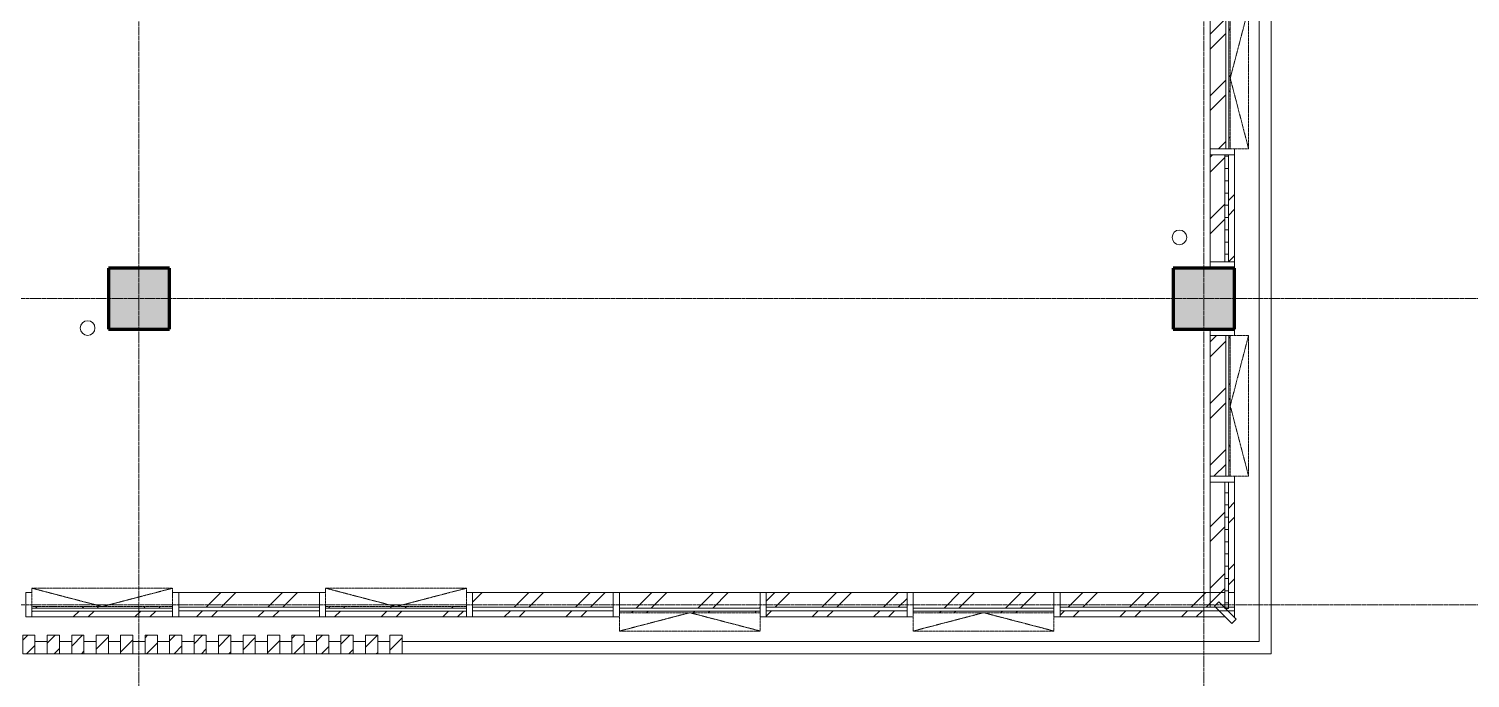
# Model space of a CAD drawing. Header units: millimetres. Extents: x 147592 to 208617, y -27981 to 8299.
# Drawn here: x 181800 to 193575, y -20500 to -15196 of the extents above; entities that cross this region are included whole.
import ezdxf

# ---------------------------------------------------------------- set-up
doc = ezdxf.new("R2010")
doc.units = ezdxf.units.MM
doc.linetypes.add('TJ Dash', pattern=[1.6, 1, -0.6])
doc.linetypes.add('轴网线', pattern=[22.24, 12.7, -3.18, 3.18, -3.18])
for name, color, linetype, lineweight in [('A-DETL-____-OTLN', 7, 'Continuous', 5), ('A-DETL-GENF-OTLN', 7, 'Continuous', 5), ('A-GLAZ-CURT-MCUT', 7, 'Continuous', 5), ('A-GLAZ-CURT-OTLN', 7, 'Continuous', 5), ('A-GLAZ-CWMG-MCUT', 7, 'Continuous', 13), ('A-GLAZ-CWMG-OTLN', 7, 'Continuous', 5), ('A-WALL-____-OTLN', 7, 'Continuous', 13), ('Q-SPCQ-____-OTLN', 7, 'Continuous', 5), ('S-GRID-____-OTLN', 7, 'Continuous', 5)]:
    doc.layers.add(name, color=color, linetype=linetype, lineweight=lineweight)
doc.layers.add('A-FLOR-____-OTLN', color=7, linetype='Continuous', lineweight=13, true_color=0x007f00)
doc.layers.add('A-GLAZ-____-OTLN', color=7, linetype='Continuous', lineweight=13, true_color=0x00007f)
pattern_1 = [(45, (0, 0), (-251.4472, 251.4472), []), (45, (0, 381), (-251.4472, 251.4472), [])]

# ---------------------------------------------------------------- blocks, each defined once
blk = doc.blocks.new('矩形竖梃 - 100_100mm 木色铝方通-2754005-ELV_2F')
at = {"layer": 'A-GLAZ-CWMG-OTLN', "true_color": 0x515151}
h = blk.add_hatch(dxfattribs=at)
h.set_pattern_fill('FP_19', color=251, style=0, pattern_type=2)
h.set_pattern_definition([(135, (184800.01, 20300), (-70.71068, -70.71068), [])])
h.paths.add_polyline_path([(-50, 0), (-50, 150), (50, 150), (50, 0)], flags=0)
at = {"layer": 'A-GLAZ-CWMG-MCUT', "color": 251, "lineweight": 5, "true_color": 0x515151}
for p, q in [((-50, 150), (50, 150)), ((-50, 0), (-50, 150)), ((50, 150), (50, 0)), ((50, 0), (-50, 0))]:
    blk.add_line(p, q, dxfattribs=at)
blk = doc.blocks.new('矩形竖梃 - 100_100mm 木色铝方通-V18-ELV_2F')
at = {"layer": 'A-GLAZ-CWMG-OTLN', "true_color": 0x515151}
h = blk.add_hatch(dxfattribs=at)
h.set_pattern_fill('FP_20', color=251, style=0, pattern_type=2)
h.set_pattern_definition([(135, (184600.01, 20300), (-70.71068, -70.71068), [])])
h.paths.add_polyline_path([(-50, 0), (-50, 150), (50, 150), (50, 0)], flags=0)
at = {"layer": 'A-GLAZ-CWMG-MCUT', "color": 251, "lineweight": 5, "true_color": 0x515151}
for p, q in [((-50, 150), (50, 150)), ((-50, 0), (-50, 150)), ((50, 150), (50, 0)), ((50, 0), (-50, 0))]:
    blk.add_line(p, q, dxfattribs=at)
blk = doc.blocks.new('矩形竖梃 - 100_100mm 木色铝方通-V19-ELV_2F')
at = {"layer": 'A-GLAZ-CWMG-OTLN', "true_color": 0x515151}
h = blk.add_hatch(dxfattribs=at)
h.set_pattern_fill('FP_21', color=251, style=0, pattern_type=2)
h.set_pattern_definition([(135, (184400.01, 20300), (-70.71068, -70.71068), [])])
h.paths.add_polyline_path([(-50, 0), (-50, 150), (50, 150), (50, 0)], flags=0)
at = {"layer": 'A-GLAZ-CWMG-MCUT', "color": 251, "lineweight": 5, "true_color": 0x515151}
for p, q in [((-50, 150), (50, 150)), ((-50, 0), (-50, 150)), ((50, 150), (50, 0)), ((50, 0), (-50, 0))]:
    blk.add_line(p, q, dxfattribs=at)
blk = doc.blocks.new('矩形竖梃 - 100_100mm 木色铝方通-V20-ELV_2F')
at = {"layer": 'A-GLAZ-CWMG-OTLN', "true_color": 0x515151}
h = blk.add_hatch(dxfattribs=at)
h.set_pattern_fill('FP_22', color=251, style=0, pattern_type=2)
h.set_pattern_definition([(135, (184200.01, 20300), (-70.71068, -70.71068), [])])
h.paths.add_polyline_path([(-50, 0), (-50, 150), (50, 150), (50, 0)], flags=0)
at = {"layer": 'A-GLAZ-CWMG-MCUT', "color": 251, "lineweight": 5, "true_color": 0x515151}
for p, q in [((-50, 150), (50, 150)), ((-50, 0), (-50, 150)), ((50, 150), (50, 0)), ((50, 0), (-50, 0))]:
    blk.add_line(p, q, dxfattribs=at)
blk = doc.blocks.new('矩形竖梃 - 100_100mm 木色铝方通-V21-ELV_2F')
at = {"layer": 'A-GLAZ-CWMG-OTLN', "true_color": 0x515151}
h = blk.add_hatch(dxfattribs=at)
h.set_pattern_fill('FP_23', color=251, style=0, pattern_type=2)
h.set_pattern_definition([(135, (184000.01, 20300), (-70.71068, -70.71068), [])])
h.paths.add_polyline_path([(-50, 0), (-50, 150), (50, 150), (50, 0)], flags=0)
at = {"layer": 'A-GLAZ-CWMG-MCUT', "color": 251, "lineweight": 5, "true_color": 0x515151}
for p, q in [((-50, 150), (50, 150)), ((-50, 0), (-50, 150)), ((50, 150), (50, 0)), ((50, 0), (-50, 0))]:
    blk.add_line(p, q, dxfattribs=at)
blk = doc.blocks.new('矩形竖梃 - 100_100mm 木色铝方通-V22-ELV_2F')
at = {"layer": 'A-GLAZ-CWMG-OTLN', "true_color": 0x515151}
h = blk.add_hatch(dxfattribs=at)
h.set_pattern_fill('FP_24', color=251, style=0, pattern_type=2)
h.set_pattern_definition([(135, (183800.01, 20300), (-70.71068, -70.71068), [])])
h.paths.add_polyline_path([(50, 0), (-50, 0), (-50, 150), (50, 150)], flags=0)
at = {"layer": 'A-GLAZ-CWMG-MCUT', "color": 251, "lineweight": 5, "true_color": 0x515151}
for p, q in [((-50, 150), (50, 150)), ((-50, 0), (-50, 150)), ((50, 150), (50, 0)), ((50, 0), (-50, 0))]:
    blk.add_line(p, q, dxfattribs=at)
blk = doc.blocks.new('矩形竖梃 - 100_100mm 木色铝方通-V23-ELV_2F')
at = {"layer": 'A-GLAZ-CWMG-OTLN', "true_color": 0x515151}
h = blk.add_hatch(dxfattribs=at)
h.set_pattern_fill('FP_25', color=251, style=0, pattern_type=2)
h.set_pattern_definition([(135, (183600.01, 20300), (-70.71068, -70.71068), [])])
h.paths.add_polyline_path([(-50, 0), (-50, 150), (50, 150), (50, 0)], flags=0)
at = {"layer": 'A-GLAZ-CWMG-MCUT', "color": 251, "lineweight": 5, "true_color": 0x515151}
for p, q in [((-50, 150), (50, 150)), ((-50, 0), (-50, 150)), ((50, 150), (50, 0)), ((50, 0), (-50, 0))]:
    blk.add_line(p, q, dxfattribs=at)
blk = doc.blocks.new('矩形竖梃 - 100_100mm 木色铝方通-V24-ELV_2F')
at = {"layer": 'A-GLAZ-CWMG-OTLN', "true_color": 0x515151}
h = blk.add_hatch(dxfattribs=at)
h.set_pattern_fill('FP_26', color=251, style=0, pattern_type=2)
h.set_pattern_definition([(135, (183400.01, 20300), (-70.71068, -70.71068), [])])
h.paths.add_polyline_path([(-50, 0), (-50, 150), (50, 150), (50, 0)], flags=0)
at = {"layer": 'A-GLAZ-CWMG-MCUT', "color": 251, "lineweight": 5, "true_color": 0x515151}
for p, q in [((-50, 150), (50, 150)), ((-50, 0), (-50, 150)), ((50, 150), (50, 0)), ((50, 0), (-50, 0))]:
    blk.add_line(p, q, dxfattribs=at)
blk = doc.blocks.new('矩形竖梃 - 100_100mm 木色铝方通-V25-ELV_2F')
at = {"layer": 'A-GLAZ-CWMG-OTLN', "true_color": 0x515151}
h = blk.add_hatch(dxfattribs=at)
h.set_pattern_fill('FP_27', color=251, style=0, pattern_type=2)
h.set_pattern_definition([(135, (183200.01, 20300), (-70.71068, -70.71068), [])])
h.paths.add_polyline_path([(-50, 0), (-50, 150), (50, 150), (50, 0)], flags=0)
at = {"layer": 'A-GLAZ-CWMG-MCUT', "color": 251, "lineweight": 5, "true_color": 0x515151}
for p, q in [((-50, 150), (50, 150)), ((-50, 0), (-50, 150)), ((50, 150), (50, 0)), ((50, 0), (-50, 0))]:
    blk.add_line(p, q, dxfattribs=at)
blk = doc.blocks.new('矩形竖梃 - 100_100mm 木色铝方通-V26-ELV_2F')
at = {"layer": 'A-GLAZ-CWMG-OTLN', "true_color": 0x515151}
h = blk.add_hatch(dxfattribs=at)
h.set_pattern_fill('FP_28', color=251, style=0, pattern_type=2)
h.set_pattern_definition([(135, (183000.01, 20300), (-70.71068, -70.71068), [])])
h.paths.add_polyline_path([(-50, 0), (-50, 150), (50, 150), (50, 0)], flags=0)
at = {"layer": 'A-GLAZ-CWMG-MCUT', "color": 251, "lineweight": 5, "true_color": 0x515151}
for p, q in [((-50, 150), (50, 150)), ((-50, 0), (-50, 150)), ((50, 150), (50, 0)), ((50, 0), (-50, 0))]:
    blk.add_line(p, q, dxfattribs=at)
blk = doc.blocks.new('矩形竖梃 - 100_100mm 木色铝方通-V27-ELV_2F')
at = {"layer": 'A-GLAZ-CWMG-OTLN', "true_color": 0x515151}
h = blk.add_hatch(dxfattribs=at)
h.set_pattern_fill('FP_29', color=251, style=0, pattern_type=2)
h.set_pattern_definition([(135, (182800.01, 20300), (-70.71068, -70.71068), [])])
h.paths.add_polyline_path([(-50, 0), (-50, 150), (50, 150), (50, 0)], flags=0)
at = {"layer": 'A-GLAZ-CWMG-MCUT', "color": 251, "lineweight": 5, "true_color": 0x515151}
for p, q in [((-50, 150), (50, 150)), ((-50, 0), (-50, 150)), ((50, 150), (50, 0)), ((50, 0), (-50, 0))]:
    blk.add_line(p, q, dxfattribs=at)
blk = doc.blocks.new('矩形竖梃 - 100_100mm 木色铝方通-V28-ELV_2F')
at = {"layer": 'A-GLAZ-CWMG-OTLN', "true_color": 0x515151}
h = blk.add_hatch(dxfattribs=at)
h.set_pattern_fill('FP_30', color=251, style=0, pattern_type=2)
h.set_pattern_definition([(135, (182600.01, 20300), (-70.71068, -70.71068), [])])
h.paths.add_polyline_path([(-50, 0), (-50, 150), (50, 150), (50, 0)], flags=0)
at = {"layer": 'A-GLAZ-CWMG-MCUT', "color": 251, "lineweight": 5, "true_color": 0x515151}
for p, q in [((-50, 150), (50, 150)), ((-50, 0), (-50, 150)), ((50, 150), (50, 0)), ((50, 0), (-50, 0))]:
    blk.add_line(p, q, dxfattribs=at)
blk = doc.blocks.new('矩形竖梃 - 100_100mm 木色铝方通-V29-ELV_2F')
at = {"layer": 'A-GLAZ-CWMG-OTLN', "true_color": 0x515151}
h = blk.add_hatch(dxfattribs=at)
h.set_pattern_fill('FP_31', color=251, style=0, pattern_type=2)
h.set_pattern_definition([(135, (182400.01, 20300), (-70.71068, -70.71068), [])])
h.paths.add_polyline_path([(-50, 0), (-50, 150), (50, 150), (50, 0)], flags=0)
at = {"layer": 'A-GLAZ-CWMG-MCUT', "color": 251, "lineweight": 5, "true_color": 0x515151}
for p, q in [((-50, 150), (50, 150)), ((-50, 0), (-50, 150)), ((50, 150), (50, 0)), ((50, 0), (-50, 0))]:
    blk.add_line(p, q, dxfattribs=at)
blk = doc.blocks.new('矩形竖梃 - 100_100mm 木色铝方通-V30-ELV_2F')
at = {"layer": 'A-GLAZ-CWMG-OTLN', "true_color": 0x515151}
h = blk.add_hatch(dxfattribs=at)
h.set_pattern_fill('FP_32', color=251, style=0, pattern_type=2)
h.set_pattern_definition([(135, (182200.01, 20300), (-70.71068, -70.71068), [])])
h.paths.add_polyline_path([(-50, 0), (-50, 150), (50, 150), (50, 0)], flags=0)
at = {"layer": 'A-GLAZ-CWMG-MCUT', "color": 251, "lineweight": 5, "true_color": 0x515151}
for p, q in [((-50, 150), (50, 150)), ((-50, 0), (-50, 150)), ((50, 150), (50, 0)), ((50, 0), (-50, 0))]:
    blk.add_line(p, q, dxfattribs=at)
blk = doc.blocks.new('矩形竖梃 - 100_100mm 木色铝方通-V31-ELV_2F')
at = {"layer": 'A-GLAZ-CWMG-OTLN', "true_color": 0x515151}
h = blk.add_hatch(dxfattribs=at)
h.set_pattern_fill('FP_33', color=251, style=0, pattern_type=2)
h.set_pattern_definition([(135, (182000.01, 20300), (-70.71068, -70.71068), [])])
h.paths.add_polyline_path([(-50, 0), (-50, 150), (50, 150), (50, 0)], flags=0)
at = {"layer": 'A-GLAZ-CWMG-MCUT', "color": 251, "lineweight": 5, "true_color": 0x515151}
for p, q in [((-50, 150), (50, 150)), ((-50, 0), (-50, 150)), ((50, 150), (50, 0)), ((50, 0), (-50, 0))]:
    blk.add_line(p, q, dxfattribs=at)
blk = doc.blocks.new('矩形竖梃 - 100_100mm 木色铝方通-V32-ELV_2F')
at = {"layer": 'A-GLAZ-CWMG-OTLN', "true_color": 0x515151}
h = blk.add_hatch(dxfattribs=at)
h.set_pattern_fill('FP_34', color=251, style=0, pattern_type=2)
h.set_pattern_definition([(135, (181800.01, 20300), (-70.71068, -70.71068), [])])
h.paths.add_polyline_path([(-50, 0), (-50, 150), (50, 150), (50, 0)], flags=0)
at = {"layer": 'A-GLAZ-CWMG-MCUT', "color": 251, "lineweight": 5, "true_color": 0x515151}
for p, q in [((-50, 150), (50, 150)), ((-50, 0), (-50, 150)), ((50, 150), (50, 0)), ((50, 0), (-50, 0))]:
    blk.add_line(p, q, dxfattribs=at)
blk = doc.blocks.new('系统嵌板 - TJ玻璃_30-2184562-ELV_2F')
at = {"layer": 'A-GLAZ-CURT-MCUT', "color": 251, "true_color": 0x515151}
for p, q in [((712, -50), (-712, -50)), ((-712, -50), (-712, -80)), ((-712, -80), (712, -80)), ((712, -80), (712, -50))]:
    blk.add_line(p, q, dxfattribs=at)
blk = doc.blocks.new('窗嵌板_50-70系列上悬铝窗-zx - 50 系列-2680887-ELV_2F')
at = {"layer": 'A-GLAZ-____-OTLN', "color": 251, "linetype": 'TJ Dash', "lineweight": 5, "true_color": 0x515151}
for p, q in [((575, 115), (-575, 115)), ((-575, 115), (-575, -35)), ((-575, 115), (0, -35)), ((0, -35), (575, 115)), ((575, -35), (575, 115)), ((-575, -35), (575, -35))]:
    blk.add_line(p, q, dxfattribs=at)
at = {"layer": 'A-GLAZ-____-OTLN', "color": 251, "lineweight": 5, "true_color": 0x515151}
for p, q in [((-575, -72), (-575, -47)), ((-575, -47), (575, -47)), ((575, -72), (-575, -72)), ((575, -47), (575, -72))]:
    blk.add_line(p, q, dxfattribs=at)
blk = doc.blocks.new('系统嵌板 - TJ玻璃_30-V144-ELV_2F')
at = {"layer": 'A-GLAZ-CURT-MCUT', "color": 251, "true_color": 0x515151}
for p, q in [((575, -50), (-575, -50)), ((-575, -50), (-575, -80)), ((-575, -80), (575, -80)), ((575, -80), (575, -50))]:
    blk.add_line(p, q, dxfattribs=at)
blk = doc.blocks.new('系统嵌板 - TJ玻璃_30-V145-ELV_2F')
at = {"layer": 'A-GLAZ-CURT-MCUT', "color": 251, "true_color": 0x515151}
for p, q in [((575, -50), (-575, -50)), ((-575, -50), (-575, -80)), ((-575, -80), (575, -80)), ((575, -80), (575, -50))]:
    blk.add_line(p, q, dxfattribs=at)
blk = doc.blocks.new('窗嵌板_50-70系列上悬铝窗-zx-内开 - 50 系列-2567979-ELV_2F')
at = {"layer": 'A-GLAZ-____-OTLN', "color": 251, "lineweight": 5, "true_color": 0x515151}
for p, q in [((-575, -72), (-575, -47)), ((-575, -47), (575, -47)), ((575, -72), (-575, -72)), ((575, -47), (575, -72))]:
    blk.add_line(p, q, dxfattribs=at)
at = {"layer": 'A-GLAZ-____-OTLN', "color": 251, "linetype": 'TJ Dash', "lineweight": 5, "true_color": 0x515151}
for p, q in [((575, -85), (-575, -85)), ((-575, -85), (-575, -235)), ((-575, -235), (0, -85)), ((0, -85), (575, -235)), ((575, -235), (575, -85)), ((-575, -235), (575, -235))]:
    blk.add_line(p, q, dxfattribs=at)
blk = doc.blocks.new('系统嵌板 - TJ玻璃_30-V146-ELV_2F')
at = {"layer": 'A-GLAZ-CURT-MCUT', "color": 251, "true_color": 0x515151}
for p, q in [((575, -50), (-575, -50)), ((-575, -50), (-575, -80)), ((-575, -80), (575, -80)), ((575, -80), (575, -50))]:
    blk.add_line(p, q, dxfattribs=at)
blk = doc.blocks.new('矩形竖梃 - 50_200mm 长方形-1943426-ELV_2F')
at = {"layer": 'A-GLAZ-CWMG-OTLN', "true_color": 0x8b8b8b}
h = blk.add_hatch(dxfattribs=at)
h.set_pattern_fill('FP_121', color=252, style=0, pattern_type=2)
h.set_pattern_definition(pattern_1)
h.paths.add_polyline_path([(191650, -20000), (191650, -19950), (191596, -19950), (191646, -20000)], flags=0)
h.paths.add_polyline_path([(191487, -20000), (191575, -20000), (191525, -19950), (190225, -19950), (190225, -20000)], flags=0)
h.paths.add_polyline_path([(191650, -19920), (191650, -19800), (191600, -19800), (191600, -19920)], flags=0)
h.paths.add_polyline_path([(190225, -19920), (191495, -19920), (191487, -19912), (191522, -19876), (191566, -19920), (191570, -19920), (191570, -19800), (190225, -19800), (190225, -19847)], flags=0)
at = {"layer": 'A-GLAZ-CWMG-OTLN', "color": 251, "true_color": 0x515151}
for p, q in [((190225, -19800), (191570, -19800)), ((191600, -19800), (191650, -19800)), ((191650, -19800), (191650, -19920)), ((190225, -20000), (191575, -20000)), ((191646, -20000), (191650, -20000)), ((191650, -19950), (191650, -20000))]:
    blk.add_line(p, q, dxfattribs=at)
blk = doc.blocks.new('矩形竖梃 - 50_200mm 长方形-V148-ELV_2F')
at = {"layer": 'A-GLAZ-CWMG-OTLN', "true_color": 0x8b8b8b}
h = blk.add_hatch(dxfattribs=at)
h.set_pattern_fill('FP_121', color=252, style=0, pattern_type=2)
h.set_pattern_definition(pattern_1)
h.paths.add_polyline_path([(190175, -19965), (190175, -19952), (189025, -19952), (189025, -19965)], flags=0)
h.paths.add_polyline_path([(189025, -19927), (190175, -19927), (190175, -19800), (189025, -19800), (189025, -19847)], flags=0)
at = {"layer": 'A-GLAZ-CWMG-OTLN', "color": 251, "true_color": 0x515151}
blk.add_line((189025, -19800), (190175, -19800), dxfattribs=at)
blk = doc.blocks.new('矩形竖梃 - 50_200mm 长方形-V149-ELV_2F')
at = {"layer": 'A-GLAZ-CWMG-OTLN', "true_color": 0x8b8b8b}
h = blk.add_hatch(dxfattribs=at)
h.set_pattern_fill('FP_121', color=252, style=0, pattern_type=2)
h.set_pattern_definition(pattern_1)
h.paths.add_polyline_path([(187825, -20000), (188975, -20000), (188975, -19950), (187825, -19950)], flags=0)
h.paths.add_polyline_path([(187825, -19920), (188975, -19920), (188975, -19800), (187825, -19800), (187825, -19847)], flags=0)
at = {"layer": 'A-GLAZ-CWMG-OTLN', "color": 251, "true_color": 0x515151}
for p, q in [((187825, -19800), (188975, -19800)), ((187825, -20000), (188975, -20000))]:
    blk.add_line(p, q, dxfattribs=at)
blk = doc.blocks.new('矩形竖梃 - 50_200mm 长方形-V150-ELV_2F')
at = {"layer": 'A-GLAZ-CWMG-OTLN', "true_color": 0x8b8b8b}
h = blk.add_hatch(dxfattribs=at)
h.set_pattern_fill('FP_121', color=252, style=0, pattern_type=2)
h.set_pattern_definition(pattern_1)
h.paths.add_polyline_path([(187775, -19965), (187775, -19952), (186625, -19952), (186625, -19965), (187148, -19965)], flags=0)
h.paths.add_polyline_path([(187775, -19927), (187775, -19800), (186625, -19800), (186625, -19927), (187148, -19927)], flags=0)
at = {"layer": 'A-GLAZ-CWMG-OTLN', "color": 251, "true_color": 0x515151}
blk.add_line((186625, -19800), (187775, -19800), dxfattribs=at)
blk = doc.blocks.new('矩形竖梃 - 50_200mm 长方形-V151-ELV_2F')
at = {"layer": 'A-GLAZ-CWMG-OTLN', "true_color": 0x8b8b8b}
h = blk.add_hatch(dxfattribs=at)
h.set_pattern_fill('FP_121', color=252, style=0, pattern_type=2)
h.set_pattern_definition(pattern_1)
h.paths.add_polyline_path([(185425, -20000), (186575, -20000), (186575, -19950), (185425, -19950)], flags=0)
h.paths.add_polyline_path([(185425, -19920), (186575, -19920), (186575, -19800), (185425, -19800), (185425, -19847)], flags=0)
at = {"layer": 'A-GLAZ-CWMG-OTLN', "color": 251, "true_color": 0x515151}
for p, q in [((185425, -19800), (186575, -19800)), ((185425, -20000), (186575, -20000))]:
    blk.add_line(p, q, dxfattribs=at)
blk = doc.blocks.new('矩形竖梃 - 50_200mm 长方形-V152-ELV_2F')
at = {"layer": 'A-GLAZ-CWMG-OTLN', "true_color": 0x8b8b8b}
h = blk.add_hatch(dxfattribs=at)
h.set_pattern_fill('FP_121', color=252, style=0, pattern_type=2)
h.set_pattern_definition(pattern_1)
h.paths.add_polyline_path([(184225, -20000), (185375, -20000), (185375, -19952), (184225, -19952)], flags=0)
h.paths.add_polyline_path([(185375, -19927), (185375, -19915), (184225, -19915), (184225, -19927)], flags=0)
at = {"layer": 'A-GLAZ-CWMG-OTLN', "color": 251, "true_color": 0x515151}
blk.add_line((184225, -20000), (185375, -20000), dxfattribs=at)
blk = doc.blocks.new('矩形竖梃 - 50_200mm 长方形-V153-ELV_2F')
at = {"layer": 'A-GLAZ-CWMG-OTLN', "true_color": 0x8b8b8b}
h = blk.add_hatch(dxfattribs=at)
h.set_pattern_fill('FP_121', color=252, style=0, pattern_type=2)
h.set_pattern_definition(pattern_1)
h.paths.add_polyline_path([(183025, -20000), (184175, -20000), (184175, -19950), (183025, -19950)], flags=0)
h.paths.add_polyline_path([(183809, -19920), (184175, -19920), (184175, -19800), (183025, -19800), (183025, -19920)], flags=0)
at = {"layer": 'A-GLAZ-CWMG-OTLN', "color": 251, "true_color": 0x515151}
for p, q in [((183025, -19800), (184175, -19800)), ((183025, -20000), (184175, -20000))]:
    blk.add_line(p, q, dxfattribs=at)
blk = doc.blocks.new('矩形竖梃 - 50_200mm 长方形-V154-ELV_2F')
at = {"layer": 'A-GLAZ-CWMG-OTLN', "true_color": 0x8b8b8b}
h = blk.add_hatch(dxfattribs=at)
h.set_pattern_fill('FP_121', color=252, style=0, pattern_type=2)
h.set_pattern_definition(pattern_1)
h.paths.add_polyline_path([(181825, -20000), (182975, -20000), (182975, -19952), (181825, -19952)], flags=0)
h.paths.add_polyline_path([(182975, -19927), (182975, -19915), (181825, -19915), (181825, -19927)], flags=0)
at = {"layer": 'A-GLAZ-CWMG-OTLN', "color": 251, "true_color": 0x515151}
blk.add_line((181825, -20000), (182975, -20000), dxfattribs=at)
blk = doc.blocks.new('矩形竖梃 - 50_200mm 长方形-V129-ELV_2F')
at = {"layer": 'A-GLAZ-CWMG-MCUT', "color": 251, "lineweight": 5, "true_color": 0x515151}
for p, q in [((-25, 200), (25, 200)), ((-25, 0), (-25, 200)), ((25, 200), (25, 72.5)), ((25, 0), (-25, 0)), ((25, 47.5), (25, 35))]:
    blk.add_line(p, q, dxfattribs=at)
blk = doc.blocks.new('矩形竖梃 - 50_200mm 长方形-V158-ELV_2F')
at = {"layer": 'A-GLAZ-CWMG-MCUT', "color": 251, "lineweight": 5, "true_color": 0x515151}
for p, q in [((-25, 200), (25, 200)), ((-25, 72.5), (-25, 200)), ((25, 200), (25, 0)), ((-25, 35), (-25, 47.5)), ((25, 0), (-25, 0))]:
    blk.add_line(p, q, dxfattribs=at)
blk = doc.blocks.new('矩形竖梃 - 50_200mm 长方形-V159-ELV_2F')
at = {"layer": 'A-GLAZ-CWMG-MCUT', "color": 251, "lineweight": 5, "true_color": 0x515151}
for p, q in [((-25, 200), (25, 200)), ((-25, 0), (-25, 200)), ((25, 0), (-25, 0)), ((25, 85), (25, 72.5)), ((25, 47.5), (25, 0))]:
    blk.add_line(p, q, dxfattribs=at)
blk = doc.blocks.new('矩形竖梃 - 50_200mm 长方形-V160-ELV_2F')
at = {"layer": 'A-GLAZ-CWMG-MCUT', "color": 251, "lineweight": 5, "true_color": 0x515151}
for p, q in [((-25, 200), (25, 200)), ((25, 200), (25, 0)), ((-25, 72.5), (-25, 85)), ((-25, 0), (-25, 47.5)), ((25, 0), (-25, 0))]:
    blk.add_line(p, q, dxfattribs=at)
blk = doc.blocks.new('矩形竖梃 - 50_200mm 长方形-V161-ELV_2F')
at = {"layer": 'A-GLAZ-CWMG-OTLN', "true_color": 0x8b8b8b}
h = blk.add_hatch(dxfattribs=at)
h.set_pattern_fill('FP_121', color=252, style=0, pattern_type=2)
h.set_pattern_definition(pattern_1)
h.paths.add_polyline_path([(191450, -18850), (191578, -18850), (191578, -17700), (191450, -17700)], flags=0)
h.paths.add_polyline_path([(191603, -18850), (191615, -18850), (191615, -17700), (191603, -17700)], flags=0)
at = {"layer": 'A-GLAZ-CWMG-OTLN', "color": 251, "true_color": 0x515151}
blk.add_line((191450, -18850), (191450, -17700), dxfattribs=at)
blk = doc.blocks.new('矩形竖梃 - 50_200mm 长方形 45度-2184473-ELV_2F')
at = {"layer": 'A-GLAZ-CWMG-MCUT', "color": 251, "lineweight": 5, "true_color": 0x515151}
for p, q in [((-124, 128), (-88, 163)), ((18, -13), (-124, 128)), ((-88, 163), (53, 22)), ((53, 22), (18, -13))]:
    blk.add_line(p, q, dxfattribs=at)
blk = doc.blocks.new('矩形竖梃 - 50_200mm 长方形-V162-ELV_2F')
at = {"layer": 'A-GLAZ-CWMG-MCUT', "color": 251, "lineweight": 5, "true_color": 0x515151}
for p, q in [((0, 200), (-50, 200)), ((-50, 200), (-50, 72.5)), ((-50, 47.5), (-50, 35)), ((-50, 0), (0, 0))]:
    blk.add_line(p, q, dxfattribs=at)
blk = doc.blocks.new('系统嵌板 - TJ玻璃_30-2184504-ELV_2F')
at = {"layer": 'A-GLAZ-CURT-OTLN', "true_color": 0x515151}
h = blk.add_hatch(dxfattribs=at)
h.set_pattern_fill('FP_133', color=251, style=0, pattern_type=2)
h.set_pattern_definition([(90, (-16662.5, -191650.01), (-100, 6e-15), [])])
h.paths.add_polyline_path([(437.5, -50), (-437.5, -50), (-437.5, -80), (437.5, -80)], flags=0)
at = {"layer": 'A-GLAZ-CURT-MCUT', "color": 251, "true_color": 0x515151}
for p, q in [((437.5, -50), (-437.5, -50)), ((-437.5, -50), (-437.5, -80)), ((-437.5, -80), (437.5, -80)), ((437.5, -80), (437.5, -50))]:
    blk.add_line(p, q, dxfattribs=at)
blk = doc.blocks.new('矩形竖梃 - 50_200mm 长方形-V169-ELV_2F')
at = {"layer": 'A-GLAZ-CWMG-OTLN', "true_color": 0x8b8b8b}
h = blk.add_hatch(dxfattribs=at)
h.set_pattern_fill('FP_121', color=252, style=0, pattern_type=2)
h.set_pattern_definition(pattern_1)
h.paths.add_polyline_path([(191578, -16175), (191578, -15025), (191450, -15025), (191450, -16175)], flags=0)
h.paths.add_polyline_path([(191603, -16175), (191615, -16175), (191615, -15025), (191603, -15025), (191603, -15053)], flags=0)
at = {"layer": 'A-GLAZ-CWMG-OTLN', "color": 251, "true_color": 0x515151}
blk.add_line((191450, -16175), (191450, -15025), dxfattribs=at)
blk = doc.blocks.new('矩形竖梃 - 50_200mm 长方形-1833214-ELV_2F')
at = {"layer": 'A-GLAZ-CWMG-OTLN', "true_color": 0x8b8b8b}
h = blk.add_hatch(dxfattribs=at)
h.set_pattern_fill('FP_121', color=252, style=0, pattern_type=2)
h.set_pattern_definition(pattern_1)
h.paths.add_polyline_path([(191450, -17100), (191570, -17100), (191570, -16225), (191450, -16225)], flags=0)
h.paths.add_polyline_path([(191650, -17100), (191650, -16225), (191600, -16225), (191600, -17100)], flags=0)
at = {"layer": 'A-GLAZ-CWMG-OTLN', "color": 251, "true_color": 0x515151}
for p, q in [((191450, -17100), (191450, -16225)), ((191650, -17100), (191650, -16225))]:
    blk.add_line(p, q, dxfattribs=at)
blk = doc.blocks.new('矩形竖梃 - 50_200mm 长方形-V170-ELV_2F')
at = {"layer": 'A-GLAZ-CWMG-MCUT', "color": 251, "lineweight": 5, "true_color": 0x515151}
for p, q in [((-50, 200), (0, 200)), ((-50, 0), (-50, 200)), ((0, 0), (-50, 0))]:
    blk.add_line(p, q, dxfattribs=at)
blk = doc.blocks.new('雨水管 2d - 地漏 R50-1793327-ELV_2F')
at = {"layer": 'Q-SPCQ-____-OTLN', "color": 251, "true_color": 0x515151}
blk.add_circle((0, 0), 60, dxfattribs=at)
blk = doc.blocks.new('矩形竖梃 - 50_200mm 长方形-2252521-ELV_2F')
at = {"layer": 'A-GLAZ-CWMG-OTLN', "true_color": 0x8b8b8b}
h = blk.add_hatch(dxfattribs=at)
h.set_pattern_fill('FP_121', color=252, style=0, pattern_type=2)
h.set_pattern_definition(pattern_1)
h.paths.add_polyline_path([(191650, -19920), (191650, -18900), (191600, -18900), (191600, -19920)], flags=0)
h.paths.add_polyline_path([(191487, -19920), (191495, -19920), (191487, -19912), (191522, -19876), (191566, -19920), (191570, -19920), (191570, -18900), (191450, -18900), (191450, -19920)], flags=0)
at = {"layer": 'A-GLAZ-CWMG-OTLN', "color": 251, "true_color": 0x515151}
for p, q in [((191450, -19920), (191450, -18900)), ((191650, -19920), (191650, -18900))]:
    blk.add_line(p, q, dxfattribs=at)
blk = doc.blocks.new('矩形竖梃 - 50_200mm 长方形-V130-ELV_2F')
at = {"layer": 'A-GLAZ-CWMG-MCUT', "color": 251, "lineweight": 5, "true_color": 0x515151}
for p, q in [((-25, 200), (25, 200)), ((-25, 72.5), (-25, 200)), ((25, 200), (25, 0)), ((-25, 35), (-25, 47.5)), ((25, 0), (-25, 0))]:
    blk.add_line(p, q, dxfattribs=at)
blk = doc.blocks.new('系统嵌板 - TJ玻璃_30-2252600-ELV_2F')
at = {"layer": 'A-GLAZ-CURT-OTLN', "true_color": 0x515151}
h = blk.add_hatch(dxfattribs=at)
h.set_pattern_fill('FP_172', color=251, style=0, pattern_type=2)
h.set_pattern_definition([(90, (-19414.645, -191650.01), (-100, 6e-15), [])])
h.paths.add_polyline_path([(515, -50), (-515, -50), (-515, -80), (515, -80)], flags=0)
at = {"layer": 'A-GLAZ-CURT-MCUT', "color": 251, "true_color": 0x515151}
for p, q in [((515, -50), (-515, -50)), ((-515, -50), (-515, -80)), ((-515, -80), (515, -80)), ((515, -80), (515, -50))]:
    blk.add_line(p, q, dxfattribs=at)
blk = doc.blocks.new('YXQH_AR_B9-20_rvt-1-ELV_2F')
at = {"layer": 'A-DETL-GENF-OTLN', "true_color": 0xa1a1a1}
h = blk.add_hatch(dxfattribs=at)
h.set_pattern_fill('FP_177', color=253, style=0, pattern_type=2)
h.set_pattern_definition([(7.754, (-466.58, -204.02), (12.15805, 332.8942), [3.353, -1548.768]), (7.754, (776.34, 218.05), (12.15805, 332.8942), [3.353, -1548.768]), (9.74, (363.8, 116.2), (0.0001, 1266.291), [3.353, -588.363]), (9.74, (339.6, 204.2), (0.0001, 1266.291), [3.353, -588.363]), (68.882, (225.66, -61.6), (-140.1373, 1041.8589), [3.353, -1089.337]), (68.882, (129, -106.5), (-140.1373, 1041.8589), [3.353, -1089.337]), (56.297, (-51.2, 131.2), (-734.4827, 622.8598), [3.353, -470.742]), (56.297, (137.8, 331.9), (-734.4827, 622.8598), [3.353, -470.742]), (137.416, (187.59, 94.08), (-3935.054568, 3543.459496), [73.913, -9804.313]), (8.512, (90.05, 79.41), (3117.572636, 564.982686), [98.632, -5356.38]), (236.294, (133.21, 144.14), (-4467.173774, -6768.804336), [77.802, -13192.636]), (128.267, (122.16, 220.01), (-6131.736673, 7665.37486), [53.462, -17810.517]), (9.74, (48.62, 207.58), (3069.14795, 643.06413), [74.582, -10350.37]), (233.414, (89.018, 261.96), (-20834.0959632, -28103.0884394), [67.74, -56173.655]), (67.8, (40.48, -52.28), (439.74679, 1441.63531), [50.851, -3807.912]), (307.846, (0, 0), (856.01581, -814.9391), [66.124, -2950.443]), (45, (0, 0), (-176.7767, 176.7767), []), (355, (0, 0), (578.509, 689.44), [60, -660]), (7.754, (0, 0), (12.15805, 332.8942), [3.353, -1548.768]), (7.754, (517.27, 396.9), (12.15805, 332.8942), [3.353, -1548.768]), (7.754, (1048.8, 804.78), (12.15805, 332.8942), [3.353, -1548.768]), (9.74, (-323, 0), (0.0001, 1266.291), [3.353, -588.363]), (9.74, (-83.4, -219.6), (0.0001, 1266.291), [3.353, -588.363]), (9.74, (298.5, -569.5), (0.0001, 1266.291), [3.353, -588.363]), (68.882, (645.7, -553.4), (-140.1373, 1041.8589), [3.353, -1089.337]), (68.882, (-12.15, -134.3), (-140.1373, 1041.8589), [3.353, -1089.337]), (68.882, (-223, 0), (-140.1373, 1041.8589), [3.353, -1089.337]), (56.297, (0, 0), (-734.4827, 622.8598), [3.353, -470.742]), (56.297, (378.7, 49.9), (-734.4827, 622.8598), [3.353, -470.742]), (56.297, (1010.3, 133), (-734.4827, 622.8598), [3.353, -470.742])])
h.paths.add_polyline_path([(182450, -17650), (182950, -17650), (182950, -17150), (182450, -17150)], flags=0)
h.paths.add_polyline_path([(165000, -17650), (165600, -17650), (165600, -17050), (165000, -17050)], flags=0)
h.paths.add_polyline_path([(191650, -17650), (191650, -17150), (191150, -17150), (191150, -17650)], flags=0)
h.paths.add_polyline_path([(156950, -17650), (156950, -17050), (156350, -17050), (156350, -17650)], flags=0)
h.paths.add_polyline_path([(174300, -17650), (174300, -17050), (173700, -17050), (173700, -17650), (173792.3, -17650)], flags=0)
h.paths.add_polyline_path([(171250, -9250), (171250, -8750), (170750, -8750), (170750, -9250)], flags=0)
h.paths.add_polyline_path([(176300, -9050), (176800, -9050), (176800, -8500), (176300, -8500)], flags=0)
h.paths.add_polyline_path([(165000, -9000), (165500, -9000), (165500, -8500), (165000, -8500)], flags=0)
h.paths.add_polyline_path([(191150, -8955), (191650, -8955), (191650, -8450), (191150, -8450)], flags=0)
h.paths.add_polyline_path([(182500, -8950), (183000, -8950), (183000, -8450), (182500, -8450)], flags=0)
h.paths.add_polyline_path([(156350, -8950), (156850, -8950), (156850, -8450), (156350, -8450)], flags=0)
h.paths.add_polyline_path([(182950, -7000), (182950, -6500), (182550, -6500), (182550, -7000)], flags=0)
h.paths.add_polyline_path([(168250, -1530), (168250, -1130), (168050, -1130), (168050, -1530)], flags=0)
h.paths.add_polyline_path([(171100, -1530), (171100, -1130), (170900, -1130), (170900, -1530)], flags=0)
h.paths.add_polyline_path([(173750, -1530), (173950, -1530), (173950, -1130), (173750, -1130)], flags=0)
h.paths.add_polyline_path([(176800, -350), (176800, 250), (176200, 250), (176200, -350), (176296.5, -350)], flags=0)
h.paths.add_polyline_path([(165000, -250), (165500, -250), (165500, 250), (165000, 250)], flags=0)
h.paths.add_polyline_path([(156850, -250), (156850, 250), (156350, 250), (156350, -250)], flags=0)
h.paths.add_polyline_path([(170900, -150), (171100, -150), (171100, 250), (170900, 250)], flags=0)
h.paths.add_polyline_path([(173950, -150), (173950, 250), (173750, 250), (173750, -150), (173792.3, -150)], flags=0)
h.paths.add_polyline_path([(168050, -150), (168250, -150), (168250, 250), (168050, 250)], flags=0)
at = {"layer": 'A-DETL-____-OTLN', "color": 160, "lineweight": 70, "true_color": 0x4444ff}
for p, q in [((182950, -17150), (182450, -17150)), ((182450, -17150), (182450, -17650)), ((182950, -17650), (182950, -17150)), ((191650, -17150), (191150, -17150)), ((191150, -17150), (191150, -17650)), ((191650, -17650), (191650, -17150)), ((182450, -17650), (182950, -17650)), ((191150, -17650), (191650, -17650))]:
    blk.add_line(p, q, dxfattribs=at)
at = {"layer": 'A-FLOR-____-OTLN', "color": 8, "lineweight": 5, "true_color": 0x7f7f7f}
for p, q in [((191950, -20300), (191950, -8450)), ((191450, -17150), (191450, -15025)), ((191450, -19800), (191450, -17650)), ((181850, -20300), (181950, -20300)), ((182050, -20300), (182150, -20300)), ((182250, -20300), (182350, -20300)), ((182450, -20300), (182550, -20300)), ((182650, -20300), (182750, -20300)), ((182850, -20300), (182950, -20300)), ((183050, -20300), (183150, -20300)), ((183250, -20300), (183350, -20300)), ((183450, -20300), (183550, -20300)), ((183650, -20300), (183750, -20300)), ((183850, -20300), (183950, -20300)), ((184050, -20300), (184150, -20300)), ((184250, -20300), (184350, -20300)), ((184450, -20300), (184550, -20300)), ((184650, -20300), (184750, -20300)), ((184850, -20300), (191950, -20300))]:
    blk.add_line(p, q, dxfattribs=at)
at = {"layer": 'A-WALL-____-OTLN', "color": 251, "lineweight": 5, "true_color": 0x515151}
for p, q in [((191850, -20200), (191850, -8650)), ((191950, -8650), (191950, -20200)), ((191450, -15025), (191450, -17150)), ((191450, -17650), (191450, -19800)), ((181850, -20200), (181950, -20200)), ((182050, -20200), (182150, -20200)), ((182250, -20200), (182350, -20200)), ((182450, -20200), (182550, -20200)), ((182650, -20200), (182750, -20200)), ((182850, -20200), (182950, -20200)), ((183050, -20200), (183150, -20200)), ((183250, -20200), (183350, -20200)), ((183450, -20200), (183550, -20200)), ((183650, -20200), (183750, -20200)), ((183850, -20200), (183950, -20200)), ((184050, -20200), (184150, -20200)), ((184250, -20200), (184350, -20200)), ((184450, -20200), (184550, -20200)), ((184650, -20200), (184750, -20200)), ((184850, -20200), (191850, -20200)), ((191950, -20300), (191950, -20200)), ((181950, -20300), (181850, -20300)), ((182150, -20300), (182050, -20300)), ((182350, -20300), (182250, -20300)), ((182550, -20300), (182450, -20300)), ((182750, -20300), (182650, -20300)), ((182950, -20300), (182850, -20300)), ((183150, -20300), (183050, -20300)), ((183350, -20300), (183250, -20300)), ((183550, -20300), (183450, -20300)), ((183750, -20300), (183650, -20300)), ((183950, -20300), (183850, -20300)), ((184150, -20300), (184050, -20300)), ((184350, -20300), (184250, -20300)), ((184550, -20300), (184450, -20300)), ((184750, -20300), (184650, -20300)), ((191950, -20300), (184850, -20300))]:
    blk.add_line(p, q, dxfattribs=at)
at = {"layer": 'S-GRID-____-OTLN', "color": 160, "linetype": '轴网线', "true_color": 0x4444ff}
for p, q in [((182700, 7499.5), (182700, -27181.2)), ((191400, 7499.5), (191400, -27181.2)), ((199020.5, -17400), (148525.8, -17400)), ((199020.5, -19900), (148525.8, -19900))]:
    blk.add_line(p, q, dxfattribs=at)
at = {"color": 251, "lineweight": 5, "true_color": 0x515151}
for name, p in [('矩形竖梃 - 50_200mm 长方形-V169-ELV_2F', (0, 0)), ('矩形竖梃 - 50_200mm 长方形-1833214-ELV_2F', (0, 0)), ('雨水管 2d - 地漏 R50-1793327-ELV_2F', (191200, -16899.3)), ('雨水管 2d - 地漏 R50-1793327-ELV_2F', (182280, -17640)), ('矩形竖梃 - 50_200mm 长方形-V161-ELV_2F', (0, 0)), ('矩形竖梃 - 50_200mm 长方形-2252521-ELV_2F', (0, 0)), ('矩形竖梃 - 50_200mm 长方形-V153-ELV_2F', (0, 0)), ('矩形竖梃 - 50_200mm 长方形-V151-ELV_2F', (0, 0)), ('矩形竖梃 - 50_200mm 长方形-V150-ELV_2F', (0, 0)), ('矩形竖梃 - 50_200mm 长方形-V149-ELV_2F', (0, 0)), ('矩形竖梃 - 50_200mm 长方形-V148-ELV_2F', (0, 0)), ('矩形竖梃 - 50_200mm 长方形-1943426-ELV_2F', (0, 0)), ('矩形竖梃 - 50_200mm 长方形-V154-ELV_2F', (0, 0)), ('矩形竖梃 - 50_200mm 长方形-V152-ELV_2F', (0, 0))]:
    blk.add_blockref(name, p, dxfattribs=at)
for name, p, rotation in [('窗嵌板_50-70系列上悬铝窗-zx - 50 系列-2680887-ELV_2F', (191650, -15600), 270), ('系统嵌板 - TJ玻璃_30-2184504-ELV_2F', (191650, -16662.5), 270), ('矩形竖梃 - 50_200mm 长方形-V162-ELV_2F', (191650, -17650), 90), ('窗嵌板_50-70系列上悬铝窗-zx - 50 系列-2680887-ELV_2F', (191650, -18275), 270), ('系统嵌板 - TJ玻璃_30-2252600-ELV_2F', (191650, -19414.6), 270), ('窗嵌板_50-70系列上悬铝窗-zx-内开 - 50 系列-2567979-ELV_2F', (182400, -20000), 180), ('窗嵌板_50-70系列上悬铝窗-zx-内开 - 50 系列-2567979-ELV_2F', (184800, -20000), 180), ('系统嵌板 - TJ玻璃_30-V146-ELV_2F', (183600, -20000), 180), ('系统嵌板 - TJ玻璃_30-V145-ELV_2F', (186000, -20000), 180), ('窗嵌板_50-70系列上悬铝窗-zx - 50 系列-2680887-ELV_2F', (187200, -20000), 180), ('系统嵌板 - TJ玻璃_30-V144-ELV_2F', (188400, -20000), 180), ('窗嵌板_50-70系列上悬铝窗-zx - 50 系列-2680887-ELV_2F', (189600, -20000), 180), ('系统嵌板 - TJ玻璃_30-2184562-ELV_2F', (190937.5, -20000), 180)]:
    blk.add_blockref(name, p, dxfattribs=dict(at, rotation=rotation))
at = {"color": 251, "lineweight": 5, "true_color": 0x515151, "extrusion": (0, 0, -1), "rotation": 270}
for name, p in [('矩形竖梃 - 50_200mm 长方形-V158-ELV_2F', (-191650, -16200)), ('矩形竖梃 - 50_200mm 长方形-V170-ELV_2F', (-191650, -17150)), ('矩形竖梃 - 50_200mm 长方形-V130-ELV_2F', (-191650, -18875)), ('矩形竖梃 - 50_200mm 长方形 45度-2184473-ELV_2F', (-191650, -20000))]:
    blk.add_blockref(name, p, dxfattribs=at)
at = {"color": 251, "lineweight": 5, "true_color": 0x515151, "extrusion": (0, 0, -1)}
for name, p in [('矩形竖梃 - 50_200mm 长方形-V160-ELV_2F', (-181800, -20000)), ('矩形竖梃 - 50_200mm 长方形-V159-ELV_2F', (-183000, -20000)), ('矩形竖梃 - 50_200mm 长方形-V160-ELV_2F', (-184200, -20000)), ('矩形竖梃 - 50_200mm 长方形-V159-ELV_2F', (-185400, -20000)), ('矩形竖梃 - 50_200mm 长方形-V158-ELV_2F', (-186600, -20000)), ('矩形竖梃 - 50_200mm 长方形-V129-ELV_2F', (-187800, -20000)), ('矩形竖梃 - 50_200mm 长方形-V158-ELV_2F', (-189000, -20000)), ('矩形竖梃 - 50_200mm 长方形-V129-ELV_2F', (-190200, -20000)), ('矩形竖梃 - 100_100mm 木色铝方通-V32-ELV_2F', (-181800, -20300)), ('矩形竖梃 - 100_100mm 木色铝方通-V31-ELV_2F', (-182000, -20300)), ('矩形竖梃 - 100_100mm 木色铝方通-V30-ELV_2F', (-182200, -20300)), ('矩形竖梃 - 100_100mm 木色铝方通-V29-ELV_2F', (-182400, -20300)), ('矩形竖梃 - 100_100mm 木色铝方通-V28-ELV_2F', (-182600, -20300)), ('矩形竖梃 - 100_100mm 木色铝方通-V27-ELV_2F', (-182800, -20300)), ('矩形竖梃 - 100_100mm 木色铝方通-V26-ELV_2F', (-183000, -20300)), ('矩形竖梃 - 100_100mm 木色铝方通-V25-ELV_2F', (-183200, -20300)), ('矩形竖梃 - 100_100mm 木色铝方通-V24-ELV_2F', (-183400, -20300)), ('矩形竖梃 - 100_100mm 木色铝方通-V23-ELV_2F', (-183600, -20300)), ('矩形竖梃 - 100_100mm 木色铝方通-V22-ELV_2F', (-183800, -20300)), ('矩形竖梃 - 100_100mm 木色铝方通-V21-ELV_2F', (-184000, -20300)), ('矩形竖梃 - 100_100mm 木色铝方通-V20-ELV_2F', (-184200, -20300)), ('矩形竖梃 - 100_100mm 木色铝方通-V19-ELV_2F', (-184400, -20300)), ('矩形竖梃 - 100_100mm 木色铝方通-V18-ELV_2F', (-184600, -20300)), ('矩形竖梃 - 100_100mm 木色铝方通-2754005-ELV_2F', (-184800, -20300))]:
    blk.add_blockref(name, p, dxfattribs=at)

msp = doc.modelspace()

# ---------------------------------------------------------------- block references
at = {"lineweight": 5}
msp.add_blockref('YXQH_AR_B9-20_rvt-1-ELV_2F', (0, 0), dxfattribs=at)

doc.saveas('drawing.dxf')
